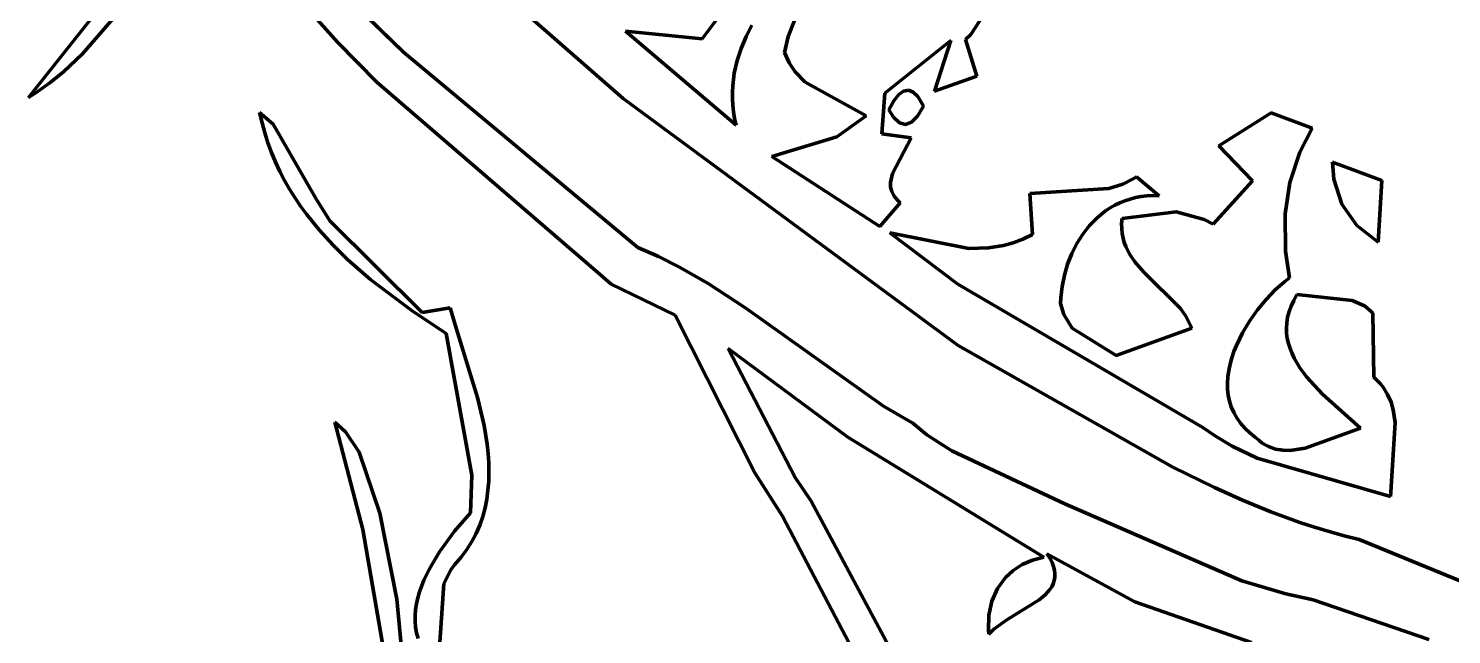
# Model space of a CAD drawing. Header units: millimetres. Extents: x 0 to 14.2, y 0 to 19.5.
# Drawn here: x 10.666 to 11.991, y 5.067 to 5.631 of the extents above; entities that cross this region are included whole.
import ezdxf

# ---------------------------------------------------------------- set-up
doc = ezdxf.new("R2010")
doc.units = ezdxf.units.MM
doc.layers.add('color#010101ff', color=7, linetype='CONTINUOUS', lineweight=100)
doc.layers.add('color#fdfdfdff', color=7, linetype='CONTINUOUS', lineweight=100)

msp = doc.modelspace()

# ---------------------------------------------------------------- linework, layer by layer
at = {"layer": 'color#010101ff'}
for p, q in [((11.5436, 5.6259), (11.5928, 5.7021)), ((10.6664, 5.567), (10.7656, 5.6924)), ((10.7867, 5.6889), (10.7168, 5.6078)), ((10.9406, 5.6826), (11.0154, 5.6094)), ((11.3926, 5.672), (11.3735, 5.624)), ((11.3259, 5.6653), (11.2934, 5.6218)), ((10.9541, 5.6188), (10.9278, 5.6482)), ((11.2199, 5.5661), (11.1314, 5.6434)), ((11.3343, 5.6239), (11.3398, 5.6346)), ((10.9908, 5.5815), (10.9541, 5.6188)), ((11.2934, 5.6218), (11.222, 5.6288)), ((11.222, 5.6288), (11.325, 5.5414)), ((11.3297, 5.6129), (11.3343, 5.6239)), ((11.3735, 5.624), (11.3702, 5.6091)), ((11.4634, 5.5712), (11.5248, 5.6203)), ((11.5248, 5.6203), (11.5096, 5.573)), ((11.5385, 5.6213), (11.5436, 5.6259)), ((11.5492, 5.5871), (11.5385, 5.6213)), ((10.7168, 5.6078), (10.699, 5.5911)), ((11.0154, 5.6094), (11.2335, 5.4275)), ((11.326, 5.6015), (11.3297, 5.6129)), ((11.3702, 5.6091), (11.3745, 5.5994)), ((10.699, 5.5911), (10.6864, 5.5809)), ((11.3219, 5.5781), (11.3234, 5.5899)), ((11.3234, 5.5899), (11.326, 5.6015)), ((11.3745, 5.5994), (11.3801, 5.591)), ((11.3801, 5.591), (11.3893, 5.5813)), ((10.6864, 5.5809), (10.6733, 5.5714)), ((11.199, 5.402), (10.9908, 5.5815)), ((11.3216, 5.5721), (11.3219, 5.5781)), ((11.3893, 5.5813), (11.4461, 5.5501)), ((11.5096, 5.573), (11.5492, 5.5871)), ((10.6733, 5.5714), (10.6664, 5.567)), ((11.5319, 5.3362), (11.2199, 5.5661)), ((11.3216, 5.566), (11.3216, 5.5721)), ((11.322, 5.5599), (11.3216, 5.566)), ((11.4606, 5.5333), (11.4634, 5.5712)), ((11.4718, 5.5641), (11.4671, 5.5558)), ((11.4764, 5.5698), (11.4718, 5.5641)), ((11.481, 5.5731), (11.4764, 5.5698)), ((11.4855, 5.5739), (11.481, 5.5731)), ((11.4899, 5.5722), (11.4855, 5.5739)), ((11.4942, 5.568), (11.4899, 5.5722)), ((11.4984, 5.5613), (11.4942, 5.568)), ((10.8838, 5.5436), (10.8816, 5.5533)), ((10.8816, 5.5533), (10.8942, 5.5423)), ((11.3226, 5.5538), (11.322, 5.5599)), ((11.3236, 5.5476), (11.3226, 5.5538)), ((11.4461, 5.5501), (11.4188, 5.5304)), ((11.4671, 5.5558), (11.4715, 5.5489)), ((11.4938, 5.5498), (11.4995, 5.5592)), ((11.4995, 5.5592), (11.4984, 5.5613)), ((11.8231, 5.553), (11.7744, 5.5223)), ((11.8612, 5.5385), (11.8231, 5.553)), ((10.8863, 5.5341), (10.8838, 5.5436)), ((10.8942, 5.5423), (10.9336, 5.4737)), ((11.325, 5.5414), (11.3236, 5.5476)), ((11.4715, 5.5489), (11.477, 5.5436)), ((11.477, 5.5436), (11.4826, 5.542)), ((11.4826, 5.542), (11.4882, 5.5441)), ((11.4882, 5.5441), (11.4938, 5.5498)), ((11.8498, 5.5162), (11.8612, 5.5385)), ((10.8892, 5.5249), (10.8863, 5.5341)), ((10.8926, 5.5158), (10.8892, 5.5249)), ((11.4188, 5.5304), (11.3583, 5.5123)), ((11.4879, 5.5297), (11.4606, 5.5333)), ((11.4706, 5.4965), (11.4879, 5.5297)), ((10.8962, 5.507), (10.8926, 5.5158)), ((11.3583, 5.5123), (11.4587, 5.447)), ((11.7744, 5.5223), (11.8056, 5.4897)), ((11.8406, 5.488), (11.8498, 5.5162)), ((10.9003, 5.4984), (10.8962, 5.507)), ((10.9046, 5.49), (10.9003, 5.4984)), ((11.8801, 5.5068), (11.8814, 5.491)), ((11.9262, 5.4899), (11.8801, 5.5068)), ((10.9093, 5.4819), (10.9046, 5.49)), ((11.4687, 5.4881), (11.4706, 5.4965)), ((11.4689, 5.4838), (11.4687, 5.4881)), ((11.47, 5.4796), (11.4689, 5.4838)), ((11.6851, 5.4866), (11.6719, 5.4825)), ((11.6945, 5.4913), (11.6851, 5.4866)), ((11.6976, 5.4933), (11.6945, 5.4913)), ((11.7187, 5.4757), (11.6976, 5.4933)), ((11.8056, 5.4897), (11.769, 5.4492)), ((11.836, 5.4587), (11.8406, 5.488)), ((11.8814, 5.491), (11.8889, 5.4678)), ((11.9226, 5.4324), (11.9262, 5.4899)), ((10.9143, 5.4739), (10.9093, 5.4819)), ((10.9196, 5.4661), (10.9143, 5.4739)), ((10.9336, 5.4737), (10.9469, 5.4522)), ((11.4722, 5.4754), (11.47, 5.4796)), ((11.4738, 5.4733), (11.4722, 5.4754)), ((11.4757, 5.4712), (11.4738, 5.4733)), ((11.4779, 5.469), (11.4757, 5.4712)), ((11.6719, 5.4825), (11.5985, 5.4777)), ((11.5985, 5.4777), (11.6008, 5.4396)), ((11.6821, 5.469), (11.6868, 5.471)), ((11.6868, 5.471), (11.6917, 5.4726)), ((11.6917, 5.4726), (11.6968, 5.4739)), ((11.6968, 5.4739), (11.702, 5.4749)), ((11.702, 5.4749), (11.7074, 5.4755)), ((11.7074, 5.4755), (11.713, 5.4758)), ((11.713, 5.4758), (11.7187, 5.4757)), ((10.9252, 5.4584), (10.9196, 5.4661)), ((10.937, 5.4438), (10.9252, 5.4584)), ((11.4587, 5.447), (11.4779, 5.469)), ((11.6611, 5.4552), (11.6689, 5.4615)), ((11.6689, 5.4615), (11.6731, 5.4643)), ((11.6731, 5.4643), (11.6775, 5.4668)), ((11.6775, 5.4668), (11.6821, 5.469)), ((11.7347, 5.4608), (11.6843, 5.4546)), ((11.7606, 5.4536), (11.7347, 5.4608)), ((11.8364, 5.424), (11.836, 5.4587)), ((11.8889, 5.4678), (11.9028, 5.4479)), ((10.9469, 5.4522), (11.0328, 5.3669)), ((11.6477, 5.4399), (11.654, 5.4479)), ((11.654, 5.4479), (11.6611, 5.4552)), ((11.6843, 5.4546), (11.6839, 5.4497)), ((11.6839, 5.4497), (11.684, 5.445)), ((11.684, 5.445), (11.6844, 5.4405)), ((11.769, 5.4492), (11.7606, 5.4536)), ((11.9028, 5.4479), (11.9226, 5.4324)), ((10.9499, 5.4297), (10.937, 5.4438)), ((11.5417, 5.4266), (11.4681, 5.4411)), ((11.4681, 5.4411), (11.5314, 5.3934)), ((11.5828, 5.4318), (11.5738, 5.4293)), ((11.5918, 5.4352), (11.5828, 5.4318)), ((11.6008, 5.4396), (11.5918, 5.4352)), ((11.6375, 5.4218), (11.6422, 5.4311)), ((11.6422, 5.4311), (11.6477, 5.4399)), ((11.6844, 5.4405), (11.6852, 5.4363)), ((11.6852, 5.4363), (11.6864, 5.4322)), ((11.6864, 5.4322), (11.6878, 5.4283)), ((10.9635, 5.4164), (10.9499, 5.4297)), ((11.2335, 5.4275), (11.2529, 5.419)), ((11.2529, 5.419), (11.2717, 5.4095)), ((11.5601, 5.4271), (11.5417, 5.4266)), ((11.5738, 5.4293), (11.5601, 5.4271)), ((11.6336, 5.412), (11.6375, 5.4218)), ((11.6878, 5.4283), (11.6916, 5.421)), ((11.6916, 5.421), (11.6963, 5.4141)), ((11.8401, 5.3991), (11.8364, 5.424)), ((10.9851, 5.3975), (10.9635, 5.4164)), ((11.2717, 5.4095), (11.299, 5.3939)), ((11.6306, 5.4018), (11.6336, 5.412)), ((11.6963, 5.4141), (11.7047, 5.4045)), ((11.7047, 5.4045), (11.7387, 5.3707)), ((11.0235, 5.3686), (10.9851, 5.3975)), ((11.2089, 5.3935), (11.199, 5.402)), ((11.2682, 5.3644), (11.2089, 5.3935)), ((11.299, 5.3939), (11.334, 5.3709)), ((11.5314, 5.3934), (11.7595, 5.26)), ((11.6273, 5.3807), (11.6285, 5.3913)), ((11.6285, 5.3913), (11.6306, 5.4018)), ((11.8269, 5.388), (11.8357, 5.3957)), ((11.8357, 5.3957), (11.8401, 5.3991)), ((11.627, 5.3754), (11.6273, 5.3807)), ((11.8103, 5.3694), (11.8183, 5.3791)), ((11.8183, 5.3791), (11.8269, 5.388)), ((11.8441, 5.3783), (11.8416, 5.373)), ((11.8471, 5.3837), (11.8441, 5.3783)), ((11.8986, 5.378), (11.8471, 5.3837)), ((11.91, 5.3731), (11.8986, 5.378)), ((11.0553, 5.3475), (11.0235, 5.3686)), ((11.0328, 5.3669), (11.0588, 5.3713)), ((11.0588, 5.3713), (11.0637, 5.3555)), ((11.334, 5.3709), (11.4624, 5.2798)), ((11.63, 5.3651), (11.627, 5.3754)), ((11.638, 5.3525), (11.63, 5.3651)), ((11.7387, 5.3707), (11.7436, 5.3637)), ((11.8028, 5.3589), (11.8103, 5.3694)), ((11.8397, 5.3678), (11.8384, 5.3626)), ((11.8416, 5.373), (11.8397, 5.3678)), ((11.916, 5.3682), (11.91, 5.3731)), ((11.9178, 5.3662), (11.916, 5.3682)), ((11.9188, 5.3069), (11.9178, 5.3662)), ((11.0637, 5.3555), (11.0845, 5.2879)), ((11.3425, 5.2178), (11.2682, 5.3644)), ((11.6787, 5.3268), (11.638, 5.3525)), ((11.7491, 5.3523), (11.6787, 5.3268)), ((11.7436, 5.3637), (11.7475, 5.3562)), ((11.7475, 5.3562), (11.7491, 5.3523)), ((11.7963, 5.3479), (11.8028, 5.3589)), ((11.8376, 5.3575), (11.8373, 5.3525)), ((11.8373, 5.3525), (11.8375, 5.3476)), ((11.8384, 5.3626), (11.8376, 5.3575)), ((11.079, 5.2156), (11.0553, 5.3475)), ((11.7907, 5.3364), (11.7963, 5.3479)), ((11.8375, 5.3476), (11.8381, 5.3428)), ((11.8381, 5.3428), (11.8392, 5.3381)), ((11.3178, 5.3335), (11.3801, 5.2135)), ((11.4291, 5.251), (11.3178, 5.3335)), ((11.7317, 5.2229), (11.5319, 5.3362)), ((11.7865, 5.3247), (11.7884, 5.3306)), ((11.7884, 5.3306), (11.7907, 5.3364)), ((11.8392, 5.3381), (11.8407, 5.3334)), ((11.8407, 5.3334), (11.8425, 5.3288)), ((11.8425, 5.3288), (11.8446, 5.3243)), ((11.7829, 5.3072), (11.7837, 5.313)), ((11.7837, 5.313), (11.7849, 5.3189)), ((11.7849, 5.3189), (11.7865, 5.3247)), ((11.8446, 5.3243), (11.8499, 5.3155)), ((11.8499, 5.3155), (11.8561, 5.3071)), ((11.7825, 5.3014), (11.7829, 5.3072)), ((11.7826, 5.2956), (11.7825, 5.3014)), ((11.8561, 5.3071), (11.8708, 5.291)), ((11.9219, 5.3038), (11.9188, 5.3069)), ((11.9248, 5.3007), (11.9219, 5.3038)), ((11.9273, 5.2974), (11.9248, 5.3007)), ((11.0845, 5.2879), (11.0905, 5.2617)), ((11.7832, 5.29), (11.7826, 5.2956)), ((11.7843, 5.2845), (11.7832, 5.29)), ((11.8708, 5.291), (11.9061, 5.2592)), ((11.9315, 5.2907), (11.9273, 5.2974)), ((11.9347, 5.2836), (11.9315, 5.2907)), ((11.4624, 5.2798), (11.4896, 5.2638)), ((11.786, 5.2791), (11.7843, 5.2845)), ((11.7882, 5.2739), (11.786, 5.2791)), ((11.791, 5.2688), (11.7882, 5.2739)), ((11.9368, 5.2762), (11.9347, 5.2836)), ((11.9386, 5.2646), (11.9368, 5.2762)), ((10.9517, 5.2649), (10.9614, 5.2558)), ((10.9775, 5.1649), (10.9517, 5.2649)), ((11.0905, 5.2617), (11.0933, 5.2443)), ((11.4896, 5.2638), (11.5026, 5.2531)), ((11.7595, 5.26), (11.7702, 5.2525)), ((11.7944, 5.2639), (11.791, 5.2688)), ((11.7985, 5.2593), (11.7944, 5.2639)), ((11.8032, 5.2549), (11.7985, 5.2593)), ((11.9061, 5.2592), (11.8548, 5.2406)), ((11.9345, 5.1998), (11.9386, 5.2646)), ((10.9614, 5.2558), (10.9741, 5.2368)), ((11.6115, 5.1392), (11.4291, 5.251)), ((11.5026, 5.2531), (11.5258, 5.2383)), ((11.7702, 5.2525), (11.7868, 5.2426)), ((11.8086, 5.2507), (11.8032, 5.2549)), ((11.8115, 5.248), (11.8086, 5.2507)), ((11.8145, 5.2457), (11.8115, 5.248)), ((11.8176, 5.2438), (11.8145, 5.2457)), ((10.9741, 5.2368), (10.9936, 5.1802)), ((11.0933, 5.2443), (11.0942, 5.2356)), ((11.0942, 5.2356), (11.0948, 5.227)), ((11.5258, 5.2383), (11.631, 5.1888)), ((11.7868, 5.2426), (11.81, 5.2314)), ((11.8207, 5.2421), (11.8176, 5.2438)), ((11.8272, 5.2398), (11.8207, 5.2421)), ((11.8339, 5.2387), (11.8272, 5.2398)), ((11.8408, 5.2385), (11.8339, 5.2387)), ((11.8548, 5.2406), (11.8408, 5.2385)), ((11.0948, 5.227), (11.095, 5.2184)), ((11.7703, 5.2039), (11.7317, 5.2229)), ((11.81, 5.2314), (11.9343, 5.1958)), ((11.0777, 5.1804), (11.079, 5.2156)), ((11.0948, 5.2099), (11.0941, 5.2015)), ((11.095, 5.2184), (11.0948, 5.2099)), ((11.3682, 5.1774), (11.3425, 5.2178)), ((11.3801, 5.2135), (11.395, 5.1914)), ((11.093, 5.1933), (11.0914, 5.1851)), ((11.0941, 5.2015), (11.093, 5.1933)), ((11.7964, 5.1922), (11.7703, 5.2039)), ((11.9343, 5.1958), (11.9345, 5.1998)), ((10.9936, 5.1802), (11.0093, 5.1002)), ((11.0631, 5.1634), (11.0777, 5.1804)), ((11.0914, 5.1851), (11.0892, 5.177)), ((11.395, 5.1914), (11.5036, 4.9886)), ((11.631, 5.1888), (11.7959, 5.1171)), ((11.8228, 5.1814), (11.7964, 5.1922)), ((11.8497, 5.1716), (11.8228, 5.1814)), ((11.0865, 5.1691), (11.0831, 5.1613)), ((11.0892, 5.177), (11.0865, 5.1691)), ((11.474, 4.9759), (11.3682, 5.1774)), ((11.8634, 5.1671), (11.8497, 5.1716)), ((11.8771, 5.163), (11.8634, 5.1671)), ((10.9971, 5.0517), (10.9775, 5.1649)), ((11.0489, 5.1441), (11.0631, 5.1634)), ((11.0792, 5.1538), (11.0745, 5.1463)), ((11.0831, 5.1613), (11.0792, 5.1538)), ((11.891, 5.1591), (11.8771, 5.163)), ((11.905, 5.1556), (11.891, 5.1591)), ((12.075, 5.086), (11.905, 5.1556)), ((11.0396, 5.1284), (11.0489, 5.1441)), ((11.0745, 5.1463), (11.0692, 5.1391)), ((11.6962, 5.0976), (11.6144, 5.1424)), ((11.6144, 5.1424), (11.617, 5.1383)), ((11.0345, 5.1177), (11.0396, 5.1284)), ((11.0595, 5.1273), (11.0529, 5.1143)), ((11.0631, 5.1321), (11.0595, 5.1273)), ((11.0692, 5.1391), (11.0631, 5.1321)), ((11.5759, 5.1202), (11.583, 5.1268)), ((11.583, 5.1268), (11.5914, 5.1322)), ((11.5914, 5.1322), (11.6009, 5.1363)), ((11.6009, 5.1363), (11.6115, 5.1392)), ((11.617, 5.1383), (11.6191, 5.1343)), ((11.6191, 5.1343), (11.6205, 5.1306)), ((11.6205, 5.1306), (11.6214, 5.127)), ((11.6214, 5.127), (11.6218, 5.1236)), ((11.0304, 5.1068), (11.0345, 5.1177)), ((11.0529, 5.1143), (11.0488, 5.0507)), ((11.5683, 5.11), (11.5759, 5.1202)), ((11.6201, 5.1145), (11.6188, 5.1117)), ((11.6211, 5.1174), (11.6201, 5.1145)), ((11.6217, 5.1204), (11.6211, 5.1174)), ((11.6218, 5.1236), (11.6217, 5.1204)), ((11.7959, 5.1171), (11.8369, 5.1049)), ((11.0093, 5.1002), (11.033, 4.8451)), ((11.0276, 5.0958), (11.0288, 5.1013)), ((11.0288, 5.1013), (11.0304, 5.1068)), ((11.5631, 5.0982), (11.5683, 5.11)), ((11.6127, 5.1041), (11.6072, 5.0994)), ((11.617, 5.109), (11.6127, 5.1041)), ((11.6188, 5.1117), (11.617, 5.109)), ((11.8369, 5.1049), (11.8622, 5.0995)), ((11.0263, 5.0849), (11.0267, 5.0903)), ((11.0267, 5.0903), (11.0276, 5.0958)), ((11.5603, 5.0851), (11.5631, 5.0982)), ((11.6072, 5.0994), (11.5772, 5.0808)), ((11.8047, 5.0598), (11.6962, 5.0976)), ((11.8622, 5.0995), (11.9698, 5.0626)), ((11.0263, 5.0795), (11.0263, 5.0849)), ((11.0267, 5.0741), (11.0263, 5.0795)), ((11.0276, 5.0688), (11.0267, 5.0741)), ((11.56, 5.0711), (11.5603, 5.0851)), ((11.5772, 5.0808), (11.5651, 5.0721)), ((11.029, 5.0636), (11.0276, 5.0688)), ((11.5603, 5.0674), (11.56, 5.0711)), ((11.5651, 5.0721), (11.5603, 5.0674))]:
    msp.add_line(p, q, dxfattribs=at)
at = {"layer": 'color#fdfdfdff'}
for p, q in [((11.5928, 5.7021), (11.5436, 5.6259)), ((10.7656, 5.6924), (10.6664, 5.567)), ((10.7168, 5.6078), (10.7867, 5.6889)), ((11.0154, 5.6094), (10.9406, 5.6826)), ((11.3735, 5.624), (11.3926, 5.672)), ((11.2934, 5.6218), (11.3259, 5.6653)), ((10.9278, 5.6482), (10.9541, 5.6188)), ((11.1314, 5.6434), (11.2199, 5.5661)), ((11.3398, 5.6346), (11.3343, 5.6239)), ((10.9541, 5.6188), (10.9908, 5.5815)), ((11.325, 5.5414), (11.222, 5.6288)), ((11.222, 5.6288), (11.2934, 5.6218)), ((11.3343, 5.6239), (11.3297, 5.6129)), ((11.3702, 5.6091), (11.3735, 5.624)), ((11.5248, 5.6203), (11.4634, 5.5712)), ((11.5096, 5.573), (11.5248, 5.6203)), ((11.5436, 5.6259), (11.5385, 5.6213)), ((11.5385, 5.6213), (11.5492, 5.5871)), ((10.699, 5.5911), (10.7168, 5.6078)), ((11.2335, 5.4275), (11.0154, 5.6094)), ((11.3297, 5.6129), (11.326, 5.6015)), ((11.3745, 5.5994), (11.3702, 5.6091)), ((10.6864, 5.5809), (10.699, 5.5911)), ((11.3234, 5.5899), (11.3219, 5.5781)), ((11.326, 5.6015), (11.3234, 5.5899)), ((11.3801, 5.591), (11.3745, 5.5994)), ((11.3893, 5.5813), (11.3801, 5.591)), ((10.6733, 5.5714), (10.6864, 5.5809)), ((10.9908, 5.5815), (11.199, 5.402)), ((11.3219, 5.5781), (11.3216, 5.5721)), ((11.4461, 5.5501), (11.3893, 5.5813)), ((11.5492, 5.5871), (11.5096, 5.573)), ((10.6664, 5.567), (10.6733, 5.5714)), ((11.2199, 5.5661), (11.5319, 5.3362)), ((11.3216, 5.5721), (11.3216, 5.566)), ((11.3216, 5.566), (11.322, 5.5599)), ((11.4634, 5.5712), (11.4606, 5.5333)), ((11.4671, 5.5558), (11.4718, 5.5641)), ((11.4718, 5.5641), (11.4764, 5.5698)), ((11.4764, 5.5698), (11.481, 5.5731)), ((11.481, 5.5731), (11.4855, 5.5739)), ((11.4855, 5.5739), (11.4899, 5.5722)), ((11.4899, 5.5722), (11.4942, 5.568)), ((11.4942, 5.568), (11.4984, 5.5613)), ((10.8942, 5.5423), (10.8816, 5.5533)), ((10.8816, 5.5533), (10.8838, 5.5436)), ((11.322, 5.5599), (11.3226, 5.5538)), ((11.3226, 5.5538), (11.3236, 5.5476)), ((11.4188, 5.5304), (11.4461, 5.5501)), ((11.4715, 5.5489), (11.4671, 5.5558)), ((11.4995, 5.5592), (11.4938, 5.5498)), ((11.4984, 5.5613), (11.4995, 5.5592)), ((11.7744, 5.5223), (11.8231, 5.553)), ((11.8231, 5.553), (11.8612, 5.5385)), ((10.8838, 5.5436), (10.8863, 5.5341)), ((10.9336, 5.4737), (10.8942, 5.5423)), ((11.3236, 5.5476), (11.325, 5.5414)), ((11.477, 5.5436), (11.4715, 5.5489)), ((11.4826, 5.542), (11.477, 5.5436)), ((11.4882, 5.5441), (11.4826, 5.542)), ((11.4938, 5.5498), (11.4882, 5.5441)), ((11.8612, 5.5385), (11.8498, 5.5162)), ((10.8863, 5.5341), (10.8892, 5.5249)), ((10.8892, 5.5249), (10.8926, 5.5158)), ((11.3583, 5.5123), (11.4188, 5.5304)), ((11.4606, 5.5333), (11.4879, 5.5297)), ((11.4879, 5.5297), (11.4706, 5.4965)), ((10.8926, 5.5158), (10.8962, 5.507)), ((11.4587, 5.447), (11.3583, 5.5123)), ((11.8056, 5.4897), (11.7744, 5.5223)), ((11.8498, 5.5162), (11.8406, 5.488)), ((10.8962, 5.507), (10.9003, 5.4984)), ((10.9003, 5.4984), (10.9046, 5.49)), ((11.8801, 5.5068), (11.9262, 5.4899)), ((11.8814, 5.491), (11.8801, 5.5068)), ((10.9046, 5.49), (10.9093, 5.4819)), ((11.4706, 5.4965), (11.4687, 5.4881)), ((11.4687, 5.4881), (11.4689, 5.4838)), ((11.4689, 5.4838), (11.47, 5.4796)), ((11.6719, 5.4825), (11.6851, 5.4866)), ((11.6851, 5.4866), (11.6945, 5.4913)), ((11.6945, 5.4913), (11.6976, 5.4933)), ((11.6976, 5.4933), (11.7187, 5.4757)), ((11.769, 5.4492), (11.8056, 5.4897)), ((11.8406, 5.488), (11.836, 5.4587)), ((11.8889, 5.4678), (11.8814, 5.491)), ((11.9262, 5.4899), (11.9226, 5.4324)), ((10.9093, 5.4819), (10.9143, 5.4739)), ((10.9143, 5.4739), (10.9196, 5.4661)), ((10.9469, 5.4522), (10.9336, 5.4737)), ((11.47, 5.4796), (11.4722, 5.4754)), ((11.4722, 5.4754), (11.4738, 5.4733)), ((11.4738, 5.4733), (11.4757, 5.4712)), ((11.4757, 5.4712), (11.4779, 5.469)), ((11.5985, 5.4777), (11.6719, 5.4825)), ((11.6008, 5.4396), (11.5985, 5.4777)), ((11.6868, 5.471), (11.6821, 5.469)), ((11.6917, 5.4726), (11.6868, 5.471)), ((11.6968, 5.4739), (11.6917, 5.4726)), ((11.702, 5.4749), (11.6968, 5.4739)), ((11.7074, 5.4755), (11.702, 5.4749)), ((11.713, 5.4758), (11.7074, 5.4755)), ((11.7187, 5.4757), (11.713, 5.4758)), ((10.9196, 5.4661), (10.9252, 5.4584)), ((10.9252, 5.4584), (10.937, 5.4438)), ((11.4779, 5.469), (11.4587, 5.447)), ((11.6689, 5.4615), (11.6611, 5.4552)), ((11.6731, 5.4643), (11.6689, 5.4615)), ((11.6775, 5.4668), (11.6731, 5.4643)), ((11.6821, 5.469), (11.6775, 5.4668)), ((11.6843, 5.4546), (11.7347, 5.4608)), ((11.7347, 5.4608), (11.7606, 5.4536)), ((11.836, 5.4587), (11.8364, 5.424)), ((11.9028, 5.4479), (11.8889, 5.4678)), ((11.0328, 5.3669), (10.9469, 5.4522)), ((11.654, 5.4479), (11.6477, 5.4399)), ((11.6611, 5.4552), (11.654, 5.4479)), ((11.6839, 5.4497), (11.6843, 5.4546)), ((11.684, 5.445), (11.6839, 5.4497)), ((11.6844, 5.4405), (11.684, 5.445)), ((11.7606, 5.4536), (11.769, 5.4492)), ((11.9226, 5.4324), (11.9028, 5.4479)), ((10.937, 5.4438), (10.9499, 5.4297)), ((11.5314, 5.3934), (11.4681, 5.4411)), ((11.4681, 5.4411), (11.5417, 5.4266)), ((11.5738, 5.4293), (11.5828, 5.4318)), ((11.5828, 5.4318), (11.5918, 5.4352)), ((11.5918, 5.4352), (11.6008, 5.4396)), ((11.6422, 5.4311), (11.6375, 5.4218)), ((11.6477, 5.4399), (11.6422, 5.4311)), ((11.6852, 5.4363), (11.6844, 5.4405)), ((11.6864, 5.4322), (11.6852, 5.4363)), ((11.6878, 5.4283), (11.6864, 5.4322)), ((10.9499, 5.4297), (10.9635, 5.4164)), ((11.2529, 5.419), (11.2335, 5.4275)), ((11.2717, 5.4095), (11.2529, 5.419)), ((11.5417, 5.4266), (11.5601, 5.4271)), ((11.5601, 5.4271), (11.5738, 5.4293)), ((11.6375, 5.4218), (11.6336, 5.412)), ((11.6916, 5.421), (11.6878, 5.4283)), ((11.6963, 5.4141), (11.6916, 5.421)), ((11.8364, 5.424), (11.8401, 5.3991)), ((10.9635, 5.4164), (10.9851, 5.3975)), ((11.299, 5.3939), (11.2717, 5.4095)), ((11.6336, 5.412), (11.6306, 5.4018)), ((11.7047, 5.4045), (11.6963, 5.4141)), ((11.7387, 5.3707), (11.7047, 5.4045)), ((10.9851, 5.3975), (11.0235, 5.3686)), ((11.199, 5.402), (11.2089, 5.3935)), ((11.2089, 5.3935), (11.2682, 5.3644)), ((11.334, 5.3709), (11.299, 5.3939)), ((11.7595, 5.26), (11.5314, 5.3934)), ((11.6285, 5.3913), (11.6273, 5.3807)), ((11.6306, 5.4018), (11.6285, 5.3913)), ((11.8357, 5.3957), (11.8269, 5.388)), ((11.8401, 5.3991), (11.8357, 5.3957)), ((11.6273, 5.3807), (11.627, 5.3754)), ((11.8183, 5.3791), (11.8103, 5.3694)), ((11.8269, 5.388), (11.8183, 5.3791)), ((11.8416, 5.373), (11.8441, 5.3783)), ((11.8441, 5.3783), (11.8471, 5.3837)), ((11.8471, 5.3837), (11.8986, 5.378)), ((11.8986, 5.378), (11.91, 5.3731)), ((11.0235, 5.3686), (11.0553, 5.3475)), ((11.0588, 5.3713), (11.0328, 5.3669)), ((11.0637, 5.3555), (11.0588, 5.3713)), ((11.4624, 5.2798), (11.334, 5.3709)), ((11.627, 5.3754), (11.63, 5.3651)), ((11.63, 5.3651), (11.638, 5.3525)), ((11.7436, 5.3637), (11.7387, 5.3707)), ((11.8103, 5.3694), (11.8028, 5.3589)), ((11.8384, 5.3626), (11.8397, 5.3678)), ((11.8397, 5.3678), (11.8416, 5.373)), ((11.91, 5.3731), (11.916, 5.3682)), ((11.916, 5.3682), (11.9178, 5.3662)), ((11.9178, 5.3662), (11.9188, 5.3069)), ((11.0845, 5.2879), (11.0637, 5.3555)), ((11.2682, 5.3644), (11.3425, 5.2178)), ((11.638, 5.3525), (11.6787, 5.3268)), ((11.6787, 5.3268), (11.7491, 5.3523)), ((11.7475, 5.3562), (11.7436, 5.3637)), ((11.7491, 5.3523), (11.7475, 5.3562)), ((11.8028, 5.3589), (11.7963, 5.3479)), ((11.8373, 5.3525), (11.8376, 5.3575)), ((11.8375, 5.3476), (11.8373, 5.3525)), ((11.8376, 5.3575), (11.8384, 5.3626)), ((11.0553, 5.3475), (11.079, 5.2156)), ((11.7963, 5.3479), (11.7907, 5.3364)), ((11.8381, 5.3428), (11.8375, 5.3476)), ((11.8392, 5.3381), (11.8381, 5.3428)), ((11.3178, 5.3335), (11.4291, 5.251)), ((11.3801, 5.2135), (11.3178, 5.3335)), ((11.5319, 5.3362), (11.7317, 5.2229)), ((11.7884, 5.3306), (11.7865, 5.3247)), ((11.7907, 5.3364), (11.7884, 5.3306)), ((11.8407, 5.3334), (11.8392, 5.3381)), ((11.8425, 5.3288), (11.8407, 5.3334)), ((11.8446, 5.3243), (11.8425, 5.3288)), ((11.7837, 5.313), (11.7829, 5.3072)), ((11.7849, 5.3189), (11.7837, 5.313)), ((11.7865, 5.3247), (11.7849, 5.3189)), ((11.8499, 5.3155), (11.8446, 5.3243)), ((11.8561, 5.3071), (11.8499, 5.3155)), ((11.7829, 5.3072), (11.7825, 5.3014)), ((11.7825, 5.3014), (11.7826, 5.2956)), ((11.8708, 5.291), (11.8561, 5.3071)), ((11.9188, 5.3069), (11.9219, 5.3038)), ((11.9219, 5.3038), (11.9248, 5.3007)), ((11.9248, 5.3007), (11.9273, 5.2974)), ((11.0905, 5.2617), (11.0845, 5.2879)), ((11.7826, 5.2956), (11.7832, 5.29)), ((11.7832, 5.29), (11.7843, 5.2845)), ((11.9061, 5.2592), (11.8708, 5.291)), ((11.9273, 5.2974), (11.9315, 5.2907)), ((11.9315, 5.2907), (11.9347, 5.2836)), ((11.4896, 5.2638), (11.4624, 5.2798)), ((11.7843, 5.2845), (11.786, 5.2791)), ((11.786, 5.2791), (11.7882, 5.2739)), ((11.7882, 5.2739), (11.791, 5.2688)), ((11.9347, 5.2836), (11.9368, 5.2762)), ((11.9368, 5.2762), (11.9386, 5.2646)), ((10.9517, 5.2649), (10.9775, 5.1649)), ((10.9614, 5.2558), (10.9517, 5.2649)), ((11.0933, 5.2443), (11.0905, 5.2617)), ((11.5026, 5.2531), (11.4896, 5.2638)), ((11.7702, 5.2525), (11.7595, 5.26)), ((11.791, 5.2688), (11.7944, 5.2639)), ((11.7944, 5.2639), (11.7985, 5.2593)), ((11.7985, 5.2593), (11.8032, 5.2549)), ((11.8548, 5.2406), (11.9061, 5.2592)), ((11.9386, 5.2646), (11.9345, 5.1998)), ((10.9741, 5.2368), (10.9614, 5.2558)), ((11.4291, 5.251), (11.6115, 5.1392)), ((11.5258, 5.2383), (11.5026, 5.2531)), ((11.7868, 5.2426), (11.7702, 5.2525)), ((11.8032, 5.2549), (11.8086, 5.2507)), ((11.8086, 5.2507), (11.8115, 5.248)), ((11.8115, 5.248), (11.8145, 5.2457)), ((11.8145, 5.2457), (11.8176, 5.2438)), ((10.9936, 5.1802), (10.9741, 5.2368)), ((11.0942, 5.2356), (11.0933, 5.2443)), ((11.0948, 5.227), (11.0942, 5.2356)), ((11.631, 5.1888), (11.5258, 5.2383)), ((11.81, 5.2314), (11.7868, 5.2426)), ((11.8176, 5.2438), (11.8207, 5.2421)), ((11.8207, 5.2421), (11.8272, 5.2398)), ((11.8272, 5.2398), (11.8339, 5.2387)), ((11.8339, 5.2387), (11.8408, 5.2385)), ((11.8408, 5.2385), (11.8548, 5.2406)), ((11.095, 5.2184), (11.0948, 5.227)), ((11.7317, 5.2229), (11.7703, 5.2039)), ((11.9343, 5.1958), (11.81, 5.2314)), ((11.079, 5.2156), (11.0777, 5.1804)), ((11.0941, 5.2015), (11.0948, 5.2099)), ((11.0948, 5.2099), (11.095, 5.2184)), ((11.3425, 5.2178), (11.3682, 5.1774)), ((11.395, 5.1914), (11.3801, 5.2135)), ((11.0914, 5.1851), (11.093, 5.1933)), ((11.093, 5.1933), (11.0941, 5.2015)), ((11.7703, 5.2039), (11.7964, 5.1922)), ((11.9345, 5.1998), (11.9343, 5.1958)), ((11.0093, 5.1002), (10.9936, 5.1802)), ((11.0777, 5.1804), (11.0631, 5.1634)), ((11.0892, 5.177), (11.0914, 5.1851)), ((11.5036, 4.9886), (11.395, 5.1914)), ((11.7959, 5.1171), (11.631, 5.1888)), ((11.7964, 5.1922), (11.8228, 5.1814)), ((11.8228, 5.1814), (11.8497, 5.1716)), ((11.0831, 5.1613), (11.0865, 5.1691)), ((11.0865, 5.1691), (11.0892, 5.177)), ((11.3682, 5.1774), (11.474, 4.9759)), ((11.8497, 5.1716), (11.8634, 5.1671)), ((11.8634, 5.1671), (11.8771, 5.163)), ((10.9775, 5.1649), (10.9971, 5.0517)), ((11.0631, 5.1634), (11.0489, 5.1441)), ((11.0745, 5.1463), (11.0792, 5.1538)), ((11.0792, 5.1538), (11.0831, 5.1613)), ((11.8771, 5.163), (11.891, 5.1591)), ((11.891, 5.1591), (11.905, 5.1556)), ((11.905, 5.1556), (12.075, 5.086)), ((11.0489, 5.1441), (11.0396, 5.1284)), ((11.0692, 5.1391), (11.0745, 5.1463)), ((11.617, 5.1383), (11.6144, 5.1424)), ((11.6144, 5.1424), (11.6962, 5.0976)), ((11.0396, 5.1284), (11.0345, 5.1177)), ((11.0529, 5.1143), (11.0595, 5.1273)), ((11.0595, 5.1273), (11.0631, 5.1321)), ((11.0631, 5.1321), (11.0692, 5.1391)), ((11.583, 5.1268), (11.5759, 5.1202)), ((11.5914, 5.1322), (11.583, 5.1268)), ((11.6009, 5.1363), (11.5914, 5.1322)), ((11.6115, 5.1392), (11.6009, 5.1363)), ((11.6191, 5.1343), (11.617, 5.1383)), ((11.6205, 5.1306), (11.6191, 5.1343)), ((11.6214, 5.127), (11.6205, 5.1306)), ((11.6218, 5.1236), (11.6214, 5.127)), ((11.0345, 5.1177), (11.0304, 5.1068)), ((11.0488, 5.0507), (11.0529, 5.1143)), ((11.5759, 5.1202), (11.5683, 5.11)), ((11.6188, 5.1117), (11.6201, 5.1145)), ((11.6201, 5.1145), (11.6211, 5.1174)), ((11.6211, 5.1174), (11.6217, 5.1204)), ((11.6217, 5.1204), (11.6218, 5.1236)), ((11.8369, 5.1049), (11.7959, 5.1171)), ((11.033, 4.8451), (11.0093, 5.1002)), ((11.0288, 5.1013), (11.0276, 5.0958)), ((11.0304, 5.1068), (11.0288, 5.1013)), ((11.5683, 5.11), (11.5631, 5.0982)), ((11.6072, 5.0994), (11.6127, 5.1041)), ((11.6127, 5.1041), (11.617, 5.109)), ((11.617, 5.109), (11.6188, 5.1117)), ((11.8622, 5.0995), (11.8369, 5.1049)), ((11.0267, 5.0903), (11.0263, 5.0849)), ((11.0276, 5.0958), (11.0267, 5.0903)), ((11.5631, 5.0982), (11.5603, 5.0851)), ((11.5772, 5.0808), (11.6072, 5.0994)), ((11.6962, 5.0976), (11.8047, 5.0598)), ((11.9698, 5.0626), (11.8622, 5.0995)), ((11.0263, 5.0849), (11.0263, 5.0795)), ((11.0263, 5.0795), (11.0267, 5.0741)), ((11.0267, 5.0741), (11.0276, 5.0688)), ((11.5603, 5.0851), (11.56, 5.0711)), ((11.5651, 5.0721), (11.5772, 5.0808)), ((11.0276, 5.0688), (11.029, 5.0636)), ((11.56, 5.0711), (11.5603, 5.0674)), ((11.5603, 5.0674), (11.5651, 5.0721))]:
    msp.add_line(p, q, dxfattribs=at)

doc.saveas('drawing.dxf')
